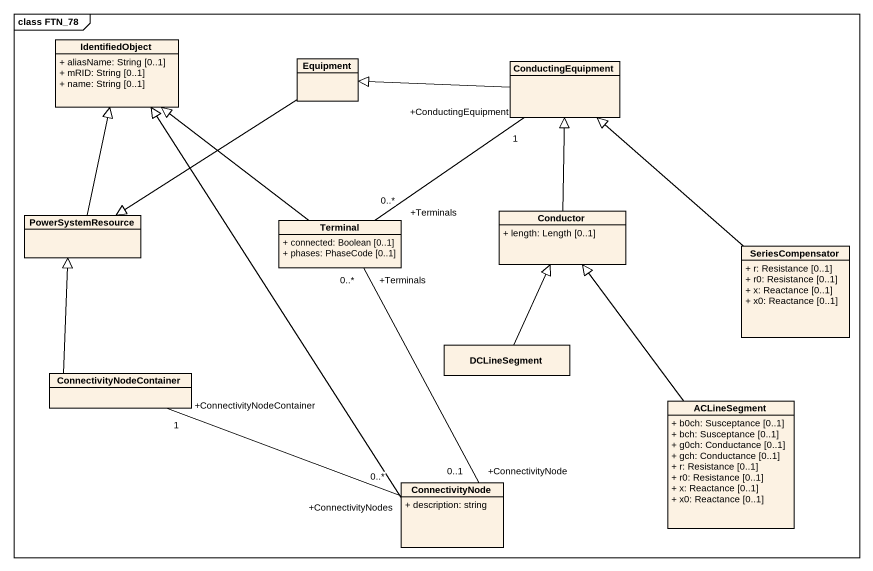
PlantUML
@startuml
mainframe class FTN_78
hide circle
hide empty members
skinparam classAttributeIconSize 0
class IdentifiedObject {
  + aliasName: String [0..1]
  + mRID: String [0..1]
  + name: String [0..1]
}
class Equipment
class ConductingEquipment
class PowerSystemResource
class Terminal {
  + connected: Boolean [0..1]
  + phases: PhaseCode [0..1]
}
class Conductor {
  + length: Length [0..1]
}
class SeriesCompensator {
  + r: Resistance [0..1]
  + r0: Resistance [0..1]
  + x: Reactance [0..1]
  + x0: Reactance [0..1]
}
class DCLineSegment
class ConnectivityNodeContainer
class ACLineSegment {
  + b0ch: Susceptance [0..1]
  + bch: Susceptance [0..1]
  + g0ch: Conductance [0..1]
  + gch: Conductance [0..1]
  + r: Resistance [0..1]
  + r0: Resistance [0..1]
  + x: Reactance [0..1]
  + x0: Reactance [0..1]
}
class ConnectivityNode {
  + description: string
}
Equipment --|> PowerSystemResource
ConductingEquipment -left-|> Equipment
PowerSystemResource -up-|> IdentifiedObject
Terminal -up-|> IdentifiedObject
Terminal "+Terminals\n0..*" -up- "+ConductingEquipment\n1" ConductingEquipment
Terminal "+Terminals\n0..*" -- "+ConnectivityNode\n0..1" ConnectivityNode
Conductor -up-|> ConductingEquipment
SeriesCompensator -up-|> ConductingEquipment
DCLineSegment -up-|> Conductor
ConnectivityNodeContainer -up-|> PowerSystemResource
ACLineSegment -up-|> Conductor
ConnectivityNode -up-|> IdentifiedObject
ConnectivityNode "+ConnectivityNodes\n0..*" -left- "+ConnectivityNodeContainer\n1" ConnectivityNodeContainer
@enduml
